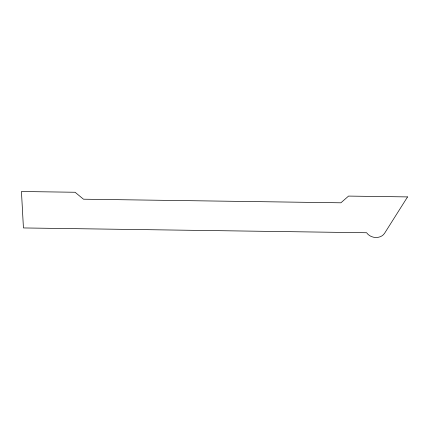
<?xml version="1.0" encoding="UTF-8"?>
<svg xmlns="http://www.w3.org/2000/svg" width="429" height="429" viewBox="0 0 429 429"><rect width="100%" height="100%" fill="white"/><g stroke="black" fill="none" stroke-linecap="round" stroke-linejoin="round"><path stroke-width="0.64" d="M407.55 196.911L384.588 233.269A10.317 8.655 10.4 0 1 375.761 237.494A10.317 8.655 10.4 0 1 366.634 232.749L23.434 227.944L21.45 191.506L75.075 192.256L83.489 199.201L340.889 202.804L348.562 196.085L407.55 196.911"/></g></svg>
